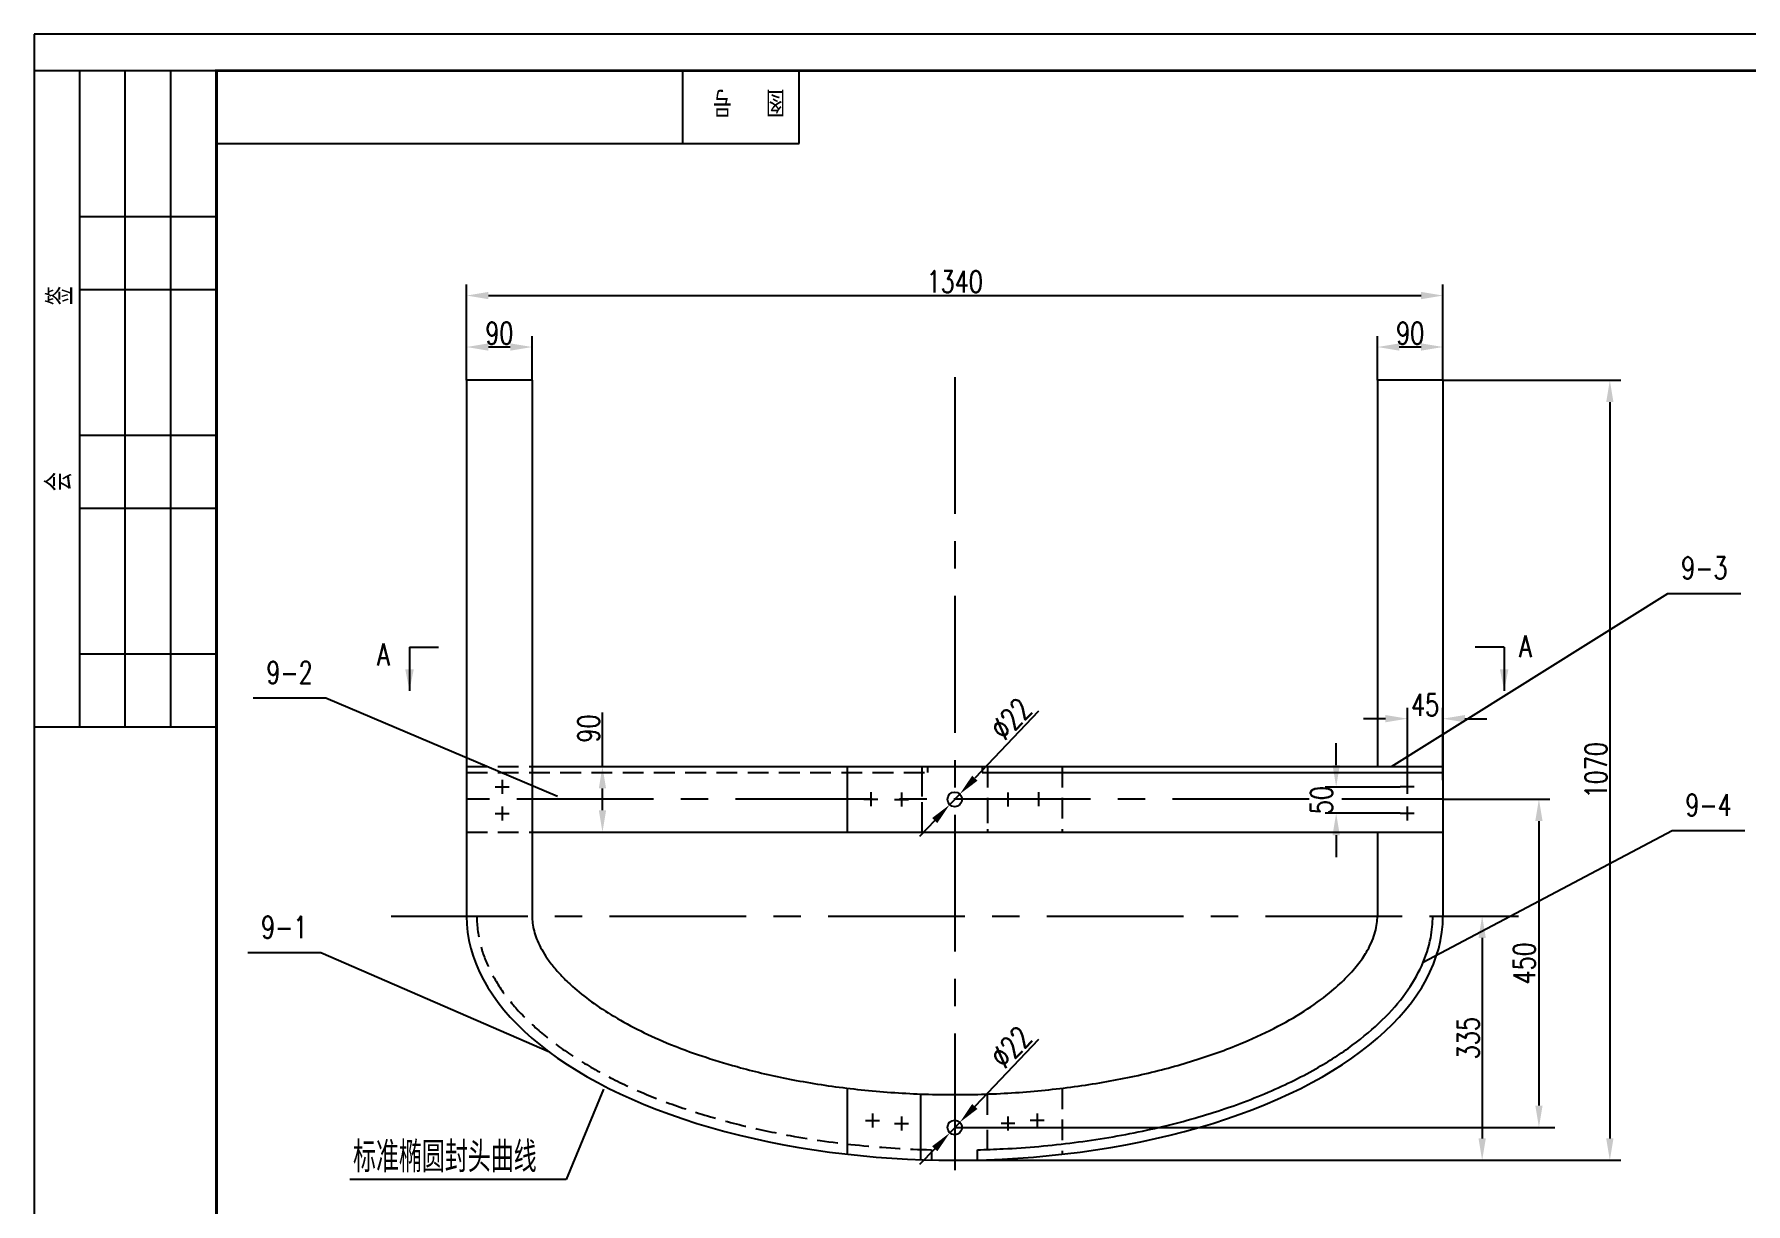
# Model space of a CAD drawing. Extents: x 6109 to 86747, y -17046 to 6992.
# Drawn here: x 42453 to 44802, y -8272 to -6668 of the extents above; entities that cross this region are included whole.
import ezdxf
from ezdxf.enums import TextEntityAlignment as Align

# ---------------------------------------------------------------- set-up
doc = ezdxf.new("R2010")
doc.units = 0
doc.header["$LTSCALE"] = 150
doc.header["$MEASUREMENT"] = 0
doc.linetypes.add('CENTER', pattern=[2, 1.25, -0.25, 0.25, -0.25])
doc.linetypes.add('HIDDEN', pattern=[9.525, 6.35, -3.175])
doc.layers.get('0').update_dxf_attribs({"linetype": 'CONTINUOUS'})
doc.layers.get('DEFPOINTS').update_dxf_attribs({"linetype": 'CONTINUOUS'})
for name, color, linetype in [('BZ', 7, 'CONTINUOUS'), ('K1', 4, 'CONTINUOUS'), ('TANK', 1, 'CONTINUOUS'), ('TANKX', 7, 'CONTINUOUS')]:
    doc.layers.add(name, color=color, linetype=linetype)
doc.styles.add('HZ', font='txt', dxfattribs={"width": 0.75, "bigfont": 'hztxt'})
doc.styles.add('HZFS', font='simplex.shx', dxfattribs={"width": 0.75, "bigfont": 'hzfs.shx'})
doc.styles.get("Standard").update_dxf_attribs({"font": 'txt', "width": 0.75, "bigfont": 'hztxt.shx'})
doc.dimstyles.get("Standard").update_dxf_attribs({"dimtxt": 0.18, "dimasz": 0.18, "dimexe": 0.18, "dimexo": 0.0625, "dimgap": 0.09, "dimtad": 0, "dimtih": 1, "dimtoh": 1, "dimdec": 4, "dimzin": 0, "dimdsep": 46, "dimtxsty": 'Standard', "dimcen": 0.09, "dimadec": 0, "dimazin": 0, "dimtfac": 1, "dimtdec": 4, "dimtofl": 0, "dimtmove": 0, "dimatfit": 3, "dimfxl": 1, "dimtolj": 1, "dimtzin": 0, "dimarcsym": 0})

# ---------------------------------------------------------------- blocks, each defined once
blk = doc.blocks.new('*D309')
at = {"color": 0, "lineweight": -2}
for p, q in [((43232.8, -7672.5), (43232.8, -7598.1)), ((43219.7, -7672.5), (43247.8, -7672.5)), ((43232.8, -7732.5), (43232.8, -7702.5)), ((43219.7, -7762.5), (43247.8, -7762.5))]:
    blk.add_line(p, q, dxfattribs=at)
at = {"color": 0}
for points in [[(43227.8, -7702.5), (43237.8, -7702.5), (43232.8, -7672.5)], [(43227.8, -7732.5), (43237.8, -7732.5), (43232.8, -7762.5)]]:
    blk.add_solid(points, dxfattribs=at)
at = {"layer": 'DEFPOINTS', "color": 0}
for p in [(43219.7, -7672.5), (43232.8, -7672.5), (43219.7, -7762.5)]:
    blk.add_point(p, dxfattribs=at)
at = {"color": 0, "insert": (43213.8, -7620.3), "char_height": 30, "attachment_point": 5, "rotation": 90, "style": 'HZFS'}
blk.add_mtext('\\A1;90', dxfattribs=at)
blk = doc.blocks.new('*D306')
at = {"color": 0, "lineweight": -2}
for p, q in [((44386.3, -7142.5), (44630.3, -7142.5)), ((44615.3, -7172.5), (44615.3, -8182.5)), ((44455.1, -8212.5), (44630.3, -8212.5))]:
    blk.add_line(p, q, dxfattribs=at)
at = {"color": 0}
for points in [[(44610.3, -7172.5), (44620.3, -7172.5), (44615.3, -7142.5)], [(44610.3, -8182.5), (44620.3, -8182.5), (44615.3, -8212.5)]]:
    blk.add_solid(points, dxfattribs=at)
at = {"layer": 'DEFPOINTS', "color": 0}
for p in [(44386.3, -7142.5), (44455.1, -8212.5), (44615.3, -8212.5)]:
    blk.add_point(p, dxfattribs=at)
at = {"color": 0, "insert": (44596.3, -7677.5), "char_height": 30, "attachment_point": 5, "rotation": 90, "style": 'HZFS'}
blk.add_mtext('\\A1;1070', dxfattribs=at)
blk = doc.blocks.new('*D317')
at = {"color": 0, "lineweight": -2}
for p, q in [((44386.3, -7877.5), (44455.1, -7877.5)), ((44440.1, -7907.5), (44440.1, -8182.5)), ((43716.3, -8212.5), (44455.1, -8212.5))]:
    blk.add_line(p, q, dxfattribs=at)
at = {"color": 0}
for points in [[(44435.1, -7907.5), (44445.1, -7907.5), (44440.1, -7877.5)], [(44435.1, -8182.5), (44445.1, -8182.5), (44440.1, -8212.5)]]:
    blk.add_solid(points, dxfattribs=at)
at = {"layer": 'DEFPOINTS', "color": 0}
for p in [(44386.3, -7877.5), (43716.3, -8212.5), (44440.1, -8212.5)]:
    blk.add_point(p, dxfattribs=at)
at = {"color": 0, "insert": (44421.1, -8045), "char_height": 30, "attachment_point": 5, "rotation": 90, "style": 'HZFS'}
blk.add_mtext('\\A1;335', dxfattribs=at)
blk = doc.blocks.new('*D318')
at = {"color": 0, "lineweight": -2}
for p, q in [((43046.3, -7142.5), (43046.3, -7011.4)), ((44386.3, -7142.5), (44386.3, -7011.4)), ((43076.3, -7026.4), (44356.3, -7026.4))]:
    blk.add_line(p, q, dxfattribs=at)
at = {"color": 0}
for points in [[(43076.3, -7021.4), (43076.3, -7031.4), (43046.3, -7026.4)], [(44356.3, -7021.4), (44356.3, -7031.4), (44386.3, -7026.4)]]:
    blk.add_solid(points, dxfattribs=at)
at = {"layer": 'DEFPOINTS', "color": 0}
for p in [(44386.3, -7026.4), (43046.3, -7142.5), (44386.3, -7142.5)]:
    blk.add_point(p, dxfattribs=at)
at = {"color": 0, "insert": (43716.3, -7007.4), "char_height": 30, "attachment_point": 5, "style": 'HZFS'}
blk.add_mtext('\\A1;1340', dxfattribs=at)
blk = doc.blocks.new('*D319')
at = {"color": 0, "lineweight": -2}
for p, q in [((43046.3, -7142.5), (43046.3, -7082)), ((43136.3, -7142.5), (43136.3, -7082)), ((43106.3, -7097), (43076.3, -7097))]:
    blk.add_line(p, q, dxfattribs=at)
at = {"color": 0}
for points in [[(43076.3, -7092), (43076.3, -7102), (43046.3, -7097)], [(43106.3, -7092), (43106.3, -7102), (43136.3, -7097)]]:
    blk.add_solid(points, dxfattribs=at)
at = {"layer": 'DEFPOINTS', "color": 0}
for p in [(43046.3, -7097), (43046.3, -7142.5), (43136.3, -7142.5)]:
    blk.add_point(p, dxfattribs=at)
at = {"color": 0, "insert": (43091.3, -7078), "char_height": 30, "attachment_point": 5, "style": 'HZFS'}
blk.add_mtext('\\A1;90', dxfattribs=at)
blk = doc.blocks.new('*D320')
at = {"color": 0, "lineweight": -2}
for p, q in [((44386.4, -7717.2), (44533, -7717.2)), ((44518, -7747.2), (44518, -8137.5)), ((44518, -8167.5), (44533, -8167.5))]:
    blk.add_line(p, q, dxfattribs=at)
at = {"color": 0}
for points in [[(44513, -7747.2), (44523, -7747.2), (44518, -7717.2)], [(44513, -8137.5), (44523, -8137.5), (44518, -8167.5)]]:
    blk.add_solid(points, dxfattribs=at)
at = {"layer": 'DEFPOINTS', "color": 0}
for p in [(44386.3, -7717.2), (44517.9, -8167.5), (44518, -8167.5)]:
    blk.add_point(p, dxfattribs=at)
at = {"color": 0, "insert": (44498, -7942.4), "char_height": 30, "attachment_point": 5, "rotation": 90, "style": 'HZFS'}
blk.add_mtext('\\A1;450', dxfattribs=at)
blk = doc.blocks.new('*D321')
at = {"color": 0, "lineweight": -2}
for p, q in [((44296.3, -7142.5), (44296.3, -7082)), ((44386.3, -7142.5), (44386.3, -7082)), ((44356.3, -7097), (44326.3, -7097))]:
    blk.add_line(p, q, dxfattribs=at)
at = {"color": 0}
for points in [[(44326.3, -7092), (44326.3, -7102), (44296.3, -7097)], [(44356.3, -7092), (44356.3, -7102), (44386.3, -7097)]]:
    blk.add_solid(points, dxfattribs=at)
at = {"layer": 'DEFPOINTS', "color": 0}
for p in [(44296.3, -7097), (44296.3, -7142.5), (44386.3, -7142.5)]:
    blk.add_point(p, dxfattribs=at)
at = {"color": 0, "insert": (44341.3, -7078), "char_height": 30, "attachment_point": 5, "style": 'HZFS'}
blk.add_mtext('\\A1;90', dxfattribs=at)
blk = doc.blocks.new('*D322')
at = {"color": 0, "lineweight": -2}
for p, q in [((44307.4, -7606.8), (44277.4, -7606.8)), ((44337.4, -7690.9), (44337.4, -7591.8)), ((44386.3, -7690.9), (44386.3, -7591.8)), ((44416.3, -7606.8), (44446.3, -7606.8))]:
    blk.add_line(p, q, dxfattribs=at)
at = {"color": 0}
for points in [[(44307.4, -7601.8), (44307.4, -7611.8), (44337.4, -7606.8)], [(44416.3, -7601.8), (44416.3, -7611.8), (44386.3, -7606.8)]]:
    blk.add_solid(points, dxfattribs=at)
at = {"layer": 'DEFPOINTS', "color": 0}
for p in [(44386.3, -7606.8), (44337.4, -7690.9), (44386.3, -7690.9)]:
    blk.add_point(p, dxfattribs=at)
at = {"color": 0, "insert": (44361.8, -7587.8), "char_height": 30, "attachment_point": 5, "style": 'HZFS'}
blk.add_mtext('\\A1;45', dxfattribs=at)
blk = doc.blocks.new('*D323')
at = {"color": 0, "lineweight": -2}
for p, q in [((44239.7, -7670.5), (44239.7, -7640.5)), ((44327.7, -7700.5), (44224.7, -7700.5)), ((44327.7, -7736.6), (44224.7, -7736.6)), ((44239.7, -7766.6), (44239.7, -7796.6))]:
    blk.add_line(p, q, dxfattribs=at)
at = {"color": 0}
for points in [[(44234.7, -7670.5), (44244.7, -7670.5), (44239.7, -7700.5)], [(44234.7, -7766.6), (44244.7, -7766.6), (44239.7, -7736.6)]]:
    blk.add_solid(points, dxfattribs=at)
at = {"layer": 'DEFPOINTS', "color": 0}
for p in [(44327.8, -7700.5), (44239.7, -7736.6), (44327.8, -7736.6)]:
    blk.add_point(p, dxfattribs=at)
at = {"color": 0, "insert": (44219.7, -7718.5), "char_height": 30, "attachment_point": 5, "rotation": 90, "style": 'HZFS'}
blk.add_mtext('\\A1;50', dxfattribs=at)
blk = doc.blocks.new('*D324')
at = {"color": 0, "lineweight": -2}
for p, q in [((43831, -7596.6), (43743.9, -7688.5)), ((43709.4, -7724.7), (43723.2, -7710.2)), ((43688.8, -7746.5), (43668.1, -7768.3))]:
    blk.add_line(p, q, dxfattribs=at)
at = {"color": 0}
for points in [[(43740.2, -7685), (43747.5, -7691.9), (43723.2, -7710.2)], [(43685.2, -7743.1), (43692.4, -7749.9), (43709.4, -7724.7)]]:
    blk.add_solid(points, dxfattribs=at)
at = {"layer": 'DEFPOINTS', "color": 0}
for p in [(43709.4, -7724.7), (43723.2, -7710.2)]:
    blk.add_point(p, dxfattribs=at)
at = {"color": 0, "insert": (43793.5, -7607.1), "char_height": 30, "attachment_point": 5, "rotation": 46.4973, "style": 'HZFS'}
blk.add_mtext('\\A1;%%C22', dxfattribs=at)
blk = doc.blocks.new('*D325')
at = {"color": 0, "lineweight": -2}
for p, q in [((43831, -8046.9), (43743.9, -8138.7)), ((43709.4, -8175), (43723.2, -8160.5)), ((43688.8, -8196.7), (43668.1, -8218.5))]:
    blk.add_line(p, q, dxfattribs=at)
at = {"color": 0}
for points in [[(43740.2, -8135.3), (43747.5, -8142.1), (43723.2, -8160.5)], [(43685.2, -8193.3), (43692.4, -8200.2), (43709.4, -8175)]]:
    blk.add_solid(points, dxfattribs=at)
at = {"layer": 'DEFPOINTS', "color": 0}
for p in [(43723.2, -8160.5), (43709.4, -8175)]:
    blk.add_point(p, dxfattribs=at)
at = {"color": 0, "insert": (43793.5, -8057.3), "char_height": 30, "attachment_point": 5, "rotation": 46.4973, "style": 'HZFS'}
blk.add_mtext('\\A1;%%C22', dxfattribs=at)
blk = doc.blocks.new('BORDER')
for p, q in [((1, 1), (0, 1)), ((0, 1), (0, 0))]:
    blk.add_line(p, q)
blk = doc.blocks.new('HQ')
for p, q in [((-18.75, -90), (-18.75, 0)), ((-12.5, -90), (-12.5, 0)), ((-6.25, -90), (-6.25, 0)), ((64, -10), (64, 0)), ((80, -10), (80, 0)), ((0, -10), (80, -10)), ((-18.75, -20), (0, -20)), ((-18.75, -30), (0, -30)), ((-18.75, -50), (0, -50)), ((-18.75, -60), (0, -60)), ((-18.75, -80), (0, -80)), ((-25, -90), (0, -90))]:
    blk.add_line(p, q)
at = {"layer": 'K1', "color": 7}
blk.add_line((0, 0), (-25, 0), dxfattribs=at)
at = {"style": 'HZ', "width": 0.75}
for s, rotation, p in [('图  号', 180, (78.04, -2.6)), ('签', 90, (-19.68, -32.16)), ('会         ', 90, (-19.87, -57.68))]:
    blk.add_text(s, height=3.5, rotation=rotation, dxfattribs=at).set_placement(p)

msp = doc.modelspace()

# ---------------------------------------------------------------- linework, layer by layer
for p, q in [((42452.98299, -6667.98317), (42452.98299, -9637.98317)), ((46652.98299, -6667.98317), (42452.98299, -6667.98317))]:
    msp.add_line(p, q)
at = {"color": 7, "linetype": 'CENTER'}
for p, q in [((43716.31997, -7138.50602), (43716.31997, -8242.43595)), ((44202.74436, -7717.24802), (43046.31997, -7717.24802)), ((44386.38247, -7717.24802), (44247.3997, -7717.24802)), ((42942.66974, -7877.48131), (44489.9702, -7877.48131))]:
    msp.add_line(p, q, dxfattribs=at)
at = {"color": 7}
for p, q in [((43234.11153, -8115.03426), (43183.02994, -8239.08705)), ((43183.02994, -8239.08705), (42885.98712, -8239.08705))]:
    msp.add_line(p, q, dxfattribs=at)
at = {"color": 0, "linetype": 'ByBlock'}
msp.add_line((43716.32062, -8167.48129), (44539.63542, -8167.48129), dxfattribs=at)
at = {"layer": 'BZ'}
for points in [[(44315.79576, -7672.48131), (44694.99197, -7434.97919), (44794.99197, -7434.97919)], [(43171.11129, -7713.48131), (42853.36471, -7578.43118), (42753.36471, -7578.43118)], [(44359.25693, -7940.55771), (44700.71324, -7760.27489), (44800.71324, -7760.27489)], [(43160.3165, -8064.40385), (42846.1619, -7927.82991), (42746.1619, -7927.82991)]]:
    msp.add_lwpolyline(points, dxfattribs=at)
at = {"layer": 'DEFPOINTS', "color": 0, "linetype": 'ByBlock'}
msp.add_point((43716.32062, -8167.48129), dxfattribs=at)
at = {"layer": 'K1', "const_width": 4}
msp.add_lwpolyline([(46602.98299, -9587.98317), (46602.98299, -6717.98317), (42702.98299, -6717.98317), (42702.98299, -9587.98317)], close=True, dxfattribs=at)
at = {"layer": 'TANK'}
for p, q in [((43046.31997, -7142.48131), (43046.31997, -7877.48131)), ((43136.31997, -7142.48131), (43046.31997, -7142.48131)), ((43136.31997, -7142.48131), (43136.31997, -7762.48131)), ((44296.31997, -7142.48131), (44296.31997, -7672.48131)), ((44386.31997, -7142.48131), (44296.31997, -7142.48131)), ((44386.31997, -7142.48131), (44386.31997, -7877.48131)), ((43136.31997, -7672.48131), (43678.81997, -7672.48131)), ((43136.31997, -7672.48131), (43336.31997, -7672.48131)), ((43336.31997, -7672.48131), (44006.31997, -7672.48131)), ((43568.81997, -7672.48131), (43568.81997, -7762.48131)), ((43671.31997, -7672.48131), (43671.31997, -7713.48131)), ((43753.81997, -7672.48131), (43753.81997, -7680.48131)), ((43753.81997, -7672.48131), (43753.81997, -7680.48131)), ((43753.81997, -7680.48131), (44386.31997, -7680.48131)), ((44006.31997, -7672.48131), (44096.31997, -7672.48131)), ((44096.31997, -7672.48131), (44296.31997, -7672.48131)), ((44296.31997, -7672.48131), (44386.31997, -7672.48131)), ((43568.81997, -7721.48131), (43568.81997, -7762.48131)), ((43671.31997, -7721.48131), (43671.31997, -7762.48131)), ((43136.31997, -7762.48131), (43136.31997, -7877.48131)), ((43136.31997, -7762.48131), (43336.31997, -7762.48131)), ((43336.31997, -7762.48131), (44006.31997, -7762.48131)), ((44006.31997, -7762.48131), (44096.31997, -7762.48131)), ((44096.31997, -7762.48131), (44386.31997, -7762.48131)), ((44296.31997, -7762.48131), (44296.31997, -7877.48131)), ((43568.81997, -8113.64702), (43568.81997, -8204.26248)), ((43669.04771, -8121.58596), (43669.04771, -8170.61953)), ((43669.04771, -8170.61953), (43669.04771, -8212.20142)), ((43747.31997, -8212.12253), (43747.31997, -8198.11835))]:
    msp.add_line(p, q, dxfattribs=at)
at = {"layer": 'TANK', "color": 1}
for p, q in [((42967.9881, -7508.54261), (43007.9881, -7508.54261)), ((44470.27557, -7508.54261), (44430.27557, -7508.54261))]:
    msp.add_line(p, q, dxfattribs=at)
at = {"layer": 'TANK', "color": 7, "linetype": 'HIDDEN', "ltscale": 0.03}
for p, q in [((43046.31997, -7672.48131), (43128.33613, -7672.48131)), ((43046.31997, -7672.48131), (43136.31997, -7672.48131)), ((43046.31997, -7680.48131), (43678.81997, -7680.48131)), ((43678.81997, -7672.48131), (43678.81997, -7680.48131)), ((43761.31997, -7672.48131), (43761.31997, -7762.48131)), ((43863.81997, -7672.48131), (43863.81997, -7762.48131)), ((43761.31997, -7721.48131), (43761.31997, -7762.48131)), ((43046.31997, -7762.48131), (43136.31997, -7762.48131)), ((43760.56354, -8121.69703), (43760.56354, -8162.72192)), ((43863.81997, -8113.64702), (43863.81997, -8204.26248)), ((43760.56354, -8170.72667), (43760.56354, -8212.31249)), ((43684.78146, -8212.10995), (43684.77252, -8198.10581))]:
    msp.add_line(p, q, dxfattribs=at)
at = {"layer": 'TANK'}
for centre in [(43716.31997, -7717.48131), (43716.31652, -8167.48129)]:
    msp.add_circle(centre, 10, dxfattribs=at)
msp.add_ellipse((43716.31997, -7877.48131), major_axis=(-670, 0), ratio=0.5, start_param=0, end_param=3.1415926536, dxfattribs=at)
at = {"layer": 'TANK', "color": 7, "linetype": 'HIDDEN', "ltscale": 0.03}
msp.add_open_spline([(43060.31997, -7877.48131), (43060.31997, -7891.49052), (43062.23449, -7905.50299), (43069.14052, -7930.56851), (43073.41661, -7941.63419), (43084.43475, -7963.62177), (43091.17773, -7974.54278), (43107.11232, -7996.09445), (43116.30393, -8006.72418), (43137.06062, -8027.52997), (43148.62537, -8037.70554), (43174.00314, -8057.44521), (43187.81583, -8067.00913), (43217.52555, -8085.38232), (43233.42235, -8094.19155), (43267.10633, -8110.92908), (43284.89333, -8118.85738), (43322.13958, -8133.72367), (43341.59869, -8140.66167), (43381.95104, -8153.45446), (43402.84417, -8159.30926), (43445.80997, -8169.85897), (43467.88254, -8174.55388), (43521.40898, -8184.25897), (43553.27038, -8188.72292), (43617.9918, -8195.23051), (43650.85131, -8197.27412), (43684.14755, -8198.09082), (43684.46003, -8198.09837), (43684.77252, -8198.10581)], degree=3, knots=[0, 0, 0, 0, 0.1368978219, 0.1368978219, 0.2454996713, 0.2454996713, 0.3541015207, 0.3541015207, 0.4627033702, 0.4627033702, 0.5713052196, 0.5713052196, 0.679907069, 0.679907069, 0.7885089184, 0.7885089184, 0.8971107678, 0.8971107678, 1.0057126172, 1.0057126172, 1.1143144666, 1.1143144666, 1.2229163161, 1.2229163161, 1.3723478637, 1.3723478637, 1.5217794114, 1.5217794114, 1.5231950507, 1.5231950507, 1.5231950507, 1.5231950507], dxfattribs=at)
at = {"layer": 'TANK'}
for points, knots in [([(43136.31997, -7877.48131), (43136.31997, -7880.78026), (43136.52852, -7884.07973), (43137.38815, -7890.80219), (43138.03978, -7894.22597), (43139.85458, -7901.29292), (43141.01852, -7904.93637), (43143.94927, -7912.49257), (43145.71675, -7916.40513), (43149.94515, -7924.50225), (43152.40646, -7928.68637), (43158.096, -7937.29224), (43161.32434, -7941.71354), (43168.59704, -7950.73635), (43172.64133, -7955.33752), (43181.57042, -7964.65212), (43186.45507, -7969.36533), (43199.54295, -7981.04222), (43208.23252, -7988.02955), (43227.37684, -8001.88883), (43237.83081, -8008.76058), (43260.40059, -8022.21124), (43272.51591, -8028.7902), (43298.27375, -8041.508), (43311.91599, -8047.64697), (43329.56651, -8054.86388), (43332.92532, -8056.20709), (43336.31997, -8057.53462)], [0, 0, 0, 0, 0.06385078521, 0.06385078521, 0.12770157043, 0.12770157043, 0.19155235564, 0.19155235564, 0.25540314085, 0.25540314085, 0.31925392607, 0.31925392607, 0.38310471128, 0.38310471128, 0.44695549649, 0.44695549649, 0.51080628171, 0.51080628171, 0.60443512314, 0.60443512314, 0.69806396457, 0.69806396457, 0.791692806, 0.791692806, 0.88532164743, 0.88532164743, 0.90702846396, 0.90702846396, 0.90702846396, 0.90702846396]), ([(43426.31997, -8086.6669), (43448.08927, -8092.41729), (43470.69471, -8097.54607), (43519.517, -8106.87979), (43545.86809, -8110.94013), (43599.55989, -8117.28795), (43626.90035, -8119.57555), (43682.00624, -8122.31713), (43709.77144, -8122.77114), (43765.15699, -8121.8337), (43792.77713, -8120.44224), (43847.30453, -8115.85054), (43874.21157, -8112.65023), (43926.75346, -8104.52753), (43952.38807, -8099.60497), (44001.84163, -8088.17844), (44025.66028, -8081.67415), (44070.96263, -8067.28635), (44092.4458, -8059.40229), (44129.2973, -8043.91688), (44145.09041, -8036.48214), (44174.45718, -8021.05551), (44188.03003, -8013.06334), (44212.75086, -7996.78878), (44223.89736, -7988.50649), (44241.48342, -7973.78343), (44248.41966, -7967.33655), (44260.73237, -7954.64034), (44266.10819, -7948.39203), (44275.36734, -7936.26227), (44279.25057, -7930.38261), (44285.07674, -7920.16438), (44287.24781, -7915.7431), (44290.82171, -7907.23641), (44292.22556, -7903.15144), (44294.39058, -7895.2637), (44295.15305, -7891.46056), (44296.09915, -7884.27312), (44296.31997, -7880.87692), (44296.31997, -7877.48131)], [1.0847382489, 1.0847382489, 1.0847382489, 1.0847382489, 1.2055931531, 1.2055931531, 1.3386069759, 1.3386069759, 1.4716207987, 1.4716207987, 1.6046346215, 1.6046346215, 1.7376484444, 1.7376484444, 1.8706622672, 1.8706622672, 2.00367609, 2.00367609, 2.1366899128, 2.1366899128, 2.2697037356, 2.2697037356, 2.3808737462, 2.3808737462, 2.4920437568, 2.4920437568, 2.6032137674, 2.6032137674, 2.690100169, 2.690100169, 2.7769865707, 2.7769865707, 2.8638729724, 2.8638729724, 2.9345390208, 2.9345390208, 3.0052050693, 3.0052050693, 3.0758711177, 3.0758711177, 3.1415926536, 3.1415926536, 3.1415926536, 3.1415926536]), ([(43747.31997, -8198.11835), (43759.16114, -8197.84133), (43770.98709, -8197.40565), (43815.63445, -8195.15646), (43848.23455, -8192.27187), (43912.18322, -8184.11272), (43943.53128, -8178.83818), (44004.2577, -8166.02666), (44033.63556, -8158.48969), (44089.74538, -8141.33887), (44116.47681, -8131.72498), (44166.67509, -8110.66391), (44190.14129, -8099.21667), (44229.77196, -8076.77035), (44246.50378, -8065.99969), (44277.02738, -8043.59566), (44290.81853, -8031.96256), (44315.25763, -8008.07146), (44325.90486, -7995.8144), (44343.93826, -7970.92457), (44351.32453, -7958.29373), (44362.81774, -7932.87468), (44366.92705, -7920.08791), (44371.35579, -7897.35822), (44372.31997, -7887.41946), (44372.31997, -7877.48131)], [1.6175709826, 1.6175709826, 1.6175709826, 1.6175709826, 1.671210959, 1.671210959, 1.8206425067, 1.8206425067, 1.9700740543, 1.9700740543, 2.119505602, 2.119505602, 2.2689371496, 2.2689371496, 2.4183686973, 2.4183686973, 2.5435903968, 2.5435903968, 2.6688120964, 2.6688120964, 2.794033796, 2.794033796, 2.9192554956, 2.9192554956, 3.0444771952, 3.0444771952, 3.1415926536, 3.1415926536, 3.1415926536, 3.1415926536]), ([(43336.31997, -8057.53462), (43346.88704, -8061.62756), (43357.79612, -8065.56874), (43384.63333, -8074.58916), (43400.85284, -8079.50918), (43418.77364, -8084.38355), (43419.96381, -8084.7047), (43426.31997, -8086.6669)], [0.91168379767, 0.91168379767, 0.91168379767, 0.91168379767, 0.97895048886, 0.97895048886, 1.07257933029, 1.07257933029, 1.07922426322, 1.07922426322, 1.07922426322, 1.07922426322])]:
    msp.add_open_spline(points, degree=3, knots=knots, dxfattribs=at)
at = {"layer": 'TANKX', "color": 7}
for p, q in [((42967.9881, -7508.54261), (42967.9881, -7568.54261)), ((44470.27557, -7508.54261), (44470.27557, -7568.54261))]:
    msp.add_line(p, q, dxfattribs=at)
at = {"layer": 'TANKX'}
for p, q in [((43085.6863, -7700.38487), (43104.8863, -7700.38552)), ((44346.95955, -7700.46445), (44327.75955, -7700.46445)), ((43591.66859, -7717.24802), (43610.86859, -7717.24802)), ((43798.94957, -7717.10655), (43779.74957, -7717.10655)), ((43840.97135, -7717.24802), (43821.77135, -7717.24802)), ((43085.68507, -7736.84461), (43104.88507, -7736.84526)), ((44346.95955, -7736.63271), (44327.75955, -7736.63271)), ((43603.17852, -8148.54713), (43603.17852, -8167.74713)), ((43829.46305, -8148.54909), (43829.46272, -8167.74909)), ((43593.57852, -8158.14713), (43612.77852, -8158.14713)), ((43633.69037, -8162.21739), (43652.89037, -8162.21739)), ((43643.29037, -8152.61739), (43643.29037, -8171.81739)), ((43798.95096, -8162.21883), (43779.75096, -8162.21849)), ((43789.35113, -8152.61866), (43789.3508, -8171.81866)), ((43839.06288, -8158.14926), (43819.86288, -8158.14893))]:
    msp.add_line(p, q, dxfattribs=at)
at = {"layer": 'TANKX', "color": 2}
for p, q in [((43095.28662, -7690.7852), (43095.28597, -7709.9852)), ((44337.35955, -7690.86445), (44337.35955, -7710.06445)), ((43095.28539, -7727.24493), (43095.28474, -7746.44493)), ((43601.26859, -7707.64802), (43601.26859, -7726.84802)), ((43633.69037, -7717.48131), (43652.89037, -7717.48131)), ((43643.29037, -7707.88131), (43643.29037, -7727.08131)), ((43789.34957, -7707.88131), (43789.34957, -7727.08131)), ((43831.37135, -7707.64802), (43831.37135, -7726.84802)), ((44337.35955, -7727.03271), (44337.35955, -7746.23271))]:
    msp.add_line(p, q, dxfattribs=at)
at = {"layer": 'TANKX', "color": 7}
for points in [[(42967.9881, -7568.54261), (42962.13539, -7539.11905), (42973.8408, -7539.11905)], [(44470.27557, -7568.54261), (44464.42286, -7539.11905), (44476.12828, -7539.11905)]]:
    msp.add_solid(points, dxfattribs=at)

# ---------------------------------------------------------------- block references
for name, p, xscale, yscale, zscale in [('BORDER', (42452.98299, -9637.98317), 4200, 2970, 4200), ('HQ', (42702.98299, -6717.98317), 10, 10, 10)]:
    msp.add_blockref(name, p, dxfattribs=dict(xscale=xscale, yscale=yscale, zscale=zscale))

# ---------------------------------------------------------------- texts
at = {"color": 7, "style": 'HZFS', "width": 0.75}
msp.add_text('标准椭圆封头曲线', height=42, dxfattribs=at).set_placement((42890.5049, -8228.92822))
at = {"layer": 'BZ', "style": 'HZFS', "width": 0.75}
for s, p in [('9-3', (44744.99197, -7414.97919)), ('9-2', (42803.36471, -7558.43118)), ('9-4', (44750.71324, -7740.27489)), ('9-1', (42796.1619, -7907.82991))]:
    msp.add_text(s, height=30, dxfattribs=at).set_placement(p, align=Align.CENTER)
at = {"layer": 'TANKX', "color": 7, "style": 'HZFS', "width": 0.75}
for p in [(44499.66994, -7507.57601), (42932.18642, -7518.65728)]:
    msp.add_text('A', height=30, dxfattribs=at).set_placement(p, align=Align.MIDDLE)

# ---------------------------------------------------------------- dimensions: what is measured, and where the dimension line sits
dim = msp.add_linear_dim(base=(44386.31997, -7026.38444), p1=(43046.31997, -7142.48131), p2=(44386.31997, -7142.48131), dimstyle='Standard', override={"dimtxt": 30, "dimasz": 30, "dimexe": 15, "dimexo": 0, "dimgap": 4, "dimtad": 1, "dimtih": 0, "dimzin": 8, "dimtxsty": 'HZFS', "dimcen": 0, "dimtfac": 0.8, "dimtix": 1, "dimatfit": 2, "dimtzin": 8})
dim.commit()
dim.dimension.update_dxf_attribs({"geometry": '*D318', "text_midpoint": (43716.31997, -7007.38444)})
for base, p1, p2, text, picture, middle in [((43046.31997, -7097.02498), (43136.31997, -7142.48131), (43046.31997, -7142.48131), '90', '*D319', (43091.31997, -7078.02498)), ((44296.31997, -7097.02498), (44386.31997, -7142.48131), (44296.31997, -7142.48131), '90', '*D321', (44341.31997, -7078.02498)), ((44386.31997, -7606.81542), (44337.35955, -7690.86445), (44386.31997, -7690.86445), '45', '*D322', (44361.83976, -7587.81542))]:
    dim = msp.add_linear_dim(base=base, p1=p1, p2=p2, text=text, dimstyle='Standard', override={"dimtxt": 30, "dimasz": 30, "dimexe": 15, "dimexo": 0, "dimgap": 4, "dimtad": 1, "dimtih": 0, "dimzin": 8, "dimtxsty": 'HZFS', "dimcen": 0, "dimtfac": 0.8, "dimtix": 1, "dimatfit": 2, "dimtzin": 8})
    dim.commit()
    dim.dimension.update_dxf_attribs({"geometry": picture, "text_midpoint": middle})
for base, p1, p2, override, picture, middle in [((44615.25107, -8212.48131), (44386.31997, -7142.48131), (44455.05135, -8212.48131), {"dimtxt": 30, "dimasz": 30, "dimexe": 15, "dimexo": 0, "dimgap": 4, "dimtad": 1, "dimtih": 0, "dimzin": 8, "dimtxsty": 'HZFS', "dimcen": 0, "dimtfac": 0.8, "dimtix": 1, "dimatfit": 2, "dimtzin": 8}, '*D306', (44596.25107, -7677.48131)), ((44517.9804, -8167.48129), (44386.31997, -7717.24802), (44517.9179, -8167.48129), {"dimtxt": 30, "dimasz": 30, "dimexe": 15, "dimgap": 5, "dimtad": 1, "dimtih": 0, "dimtoh": 0, "dimdec": 0, "dimtxsty": 'HZFS'}, '*D320', (44497.9804, -7942.36466)), ((44440.05135, -8212.48131), (44386.31997, -7877.48131), (43716.31997, -8212.48131), {"dimtxt": 30, "dimasz": 30, "dimexe": 15, "dimexo": 0, "dimgap": 4, "dimtad": 1, "dimtih": 0, "dimzin": 8, "dimtxsty": 'HZFS', "dimcen": 0, "dimtfac": 0.8, "dimtix": 1, "dimatfit": 2, "dimtzin": 8}, '*D317', (44421.05135, -8044.98131))]:
    dim = msp.add_linear_dim(base=base, p1=p1, p2=p2, angle=90, dimstyle='Standard', override=override)
    dim.commit()
    dim.dimension.update_dxf_attribs({"geometry": picture, "text_midpoint": middle})
for p1, p2, picture, middle in [((43709.43608, -7724.73472), (43723.20386, -7710.22789), '*D324', (43808.02685, -7620.85161)), ((43709.43608, -8174.968), (43723.20386, -8160.46116), '*D325', (43808.02685, -8071.08488))]:
    dim = msp.add_diameter_dim_2p(p1=p1, p2=p2, text='%%C22', dimstyle='Standard', override={"dimtxt": 30, "dimasz": 30, "dimexe": 15, "dimgap": 5, "dimtad": 1, "dimtih": 0, "dimtoh": 0, "dimdec": 0, "dimtxsty": 'HZFS', "dimtofl": 1})
    dim.commit()
    dim.dimension.update_dxf_attribs({"geometry": picture, "text_midpoint": middle, "dimtype": 163})
for base, p1, p2, text, override, picture, middle in [((43232.79153, -7672.48131), (43219.74082, -7762.48131), (43219.74082, -7672.48131), '90', {"dimtxt": 30, "dimasz": 30, "dimexe": 15, "dimexo": 0, "dimgap": 4, "dimtad": 1, "dimtih": 0, "dimtoh": 0, "dimzin": 8, "dimtxsty": 'HZFS', "dimcen": 0, "dimtfac": 0.8, "dimtix": 1, "dimatfit": 2, "dimtzin": 8}, '*D309', (43232.79153, -7620.26702)), ((44239.65337, -7736.63271), (44327.75955, -7700.46445), (44327.75955, -7736.63271), '50', {"dimtxt": 30, "dimasz": 30, "dimexe": 15, "dimgap": 5, "dimtad": 1, "dimtih": 0, "dimtoh": 0, "dimdec": 0, "dimtxsty": 'HZFS'}, '*D323', (44239.65337, -7718.54858))]:
    dim = msp.add_linear_dim(base=base, p1=p1, p2=p2, angle=90, text=text, dimstyle='Standard', override=override)
    dim.commit()
    dim.dimension.update_dxf_attribs({"geometry": picture, "text_midpoint": middle, "dimtype": 160})

doc.saveas('drawing.dxf')
